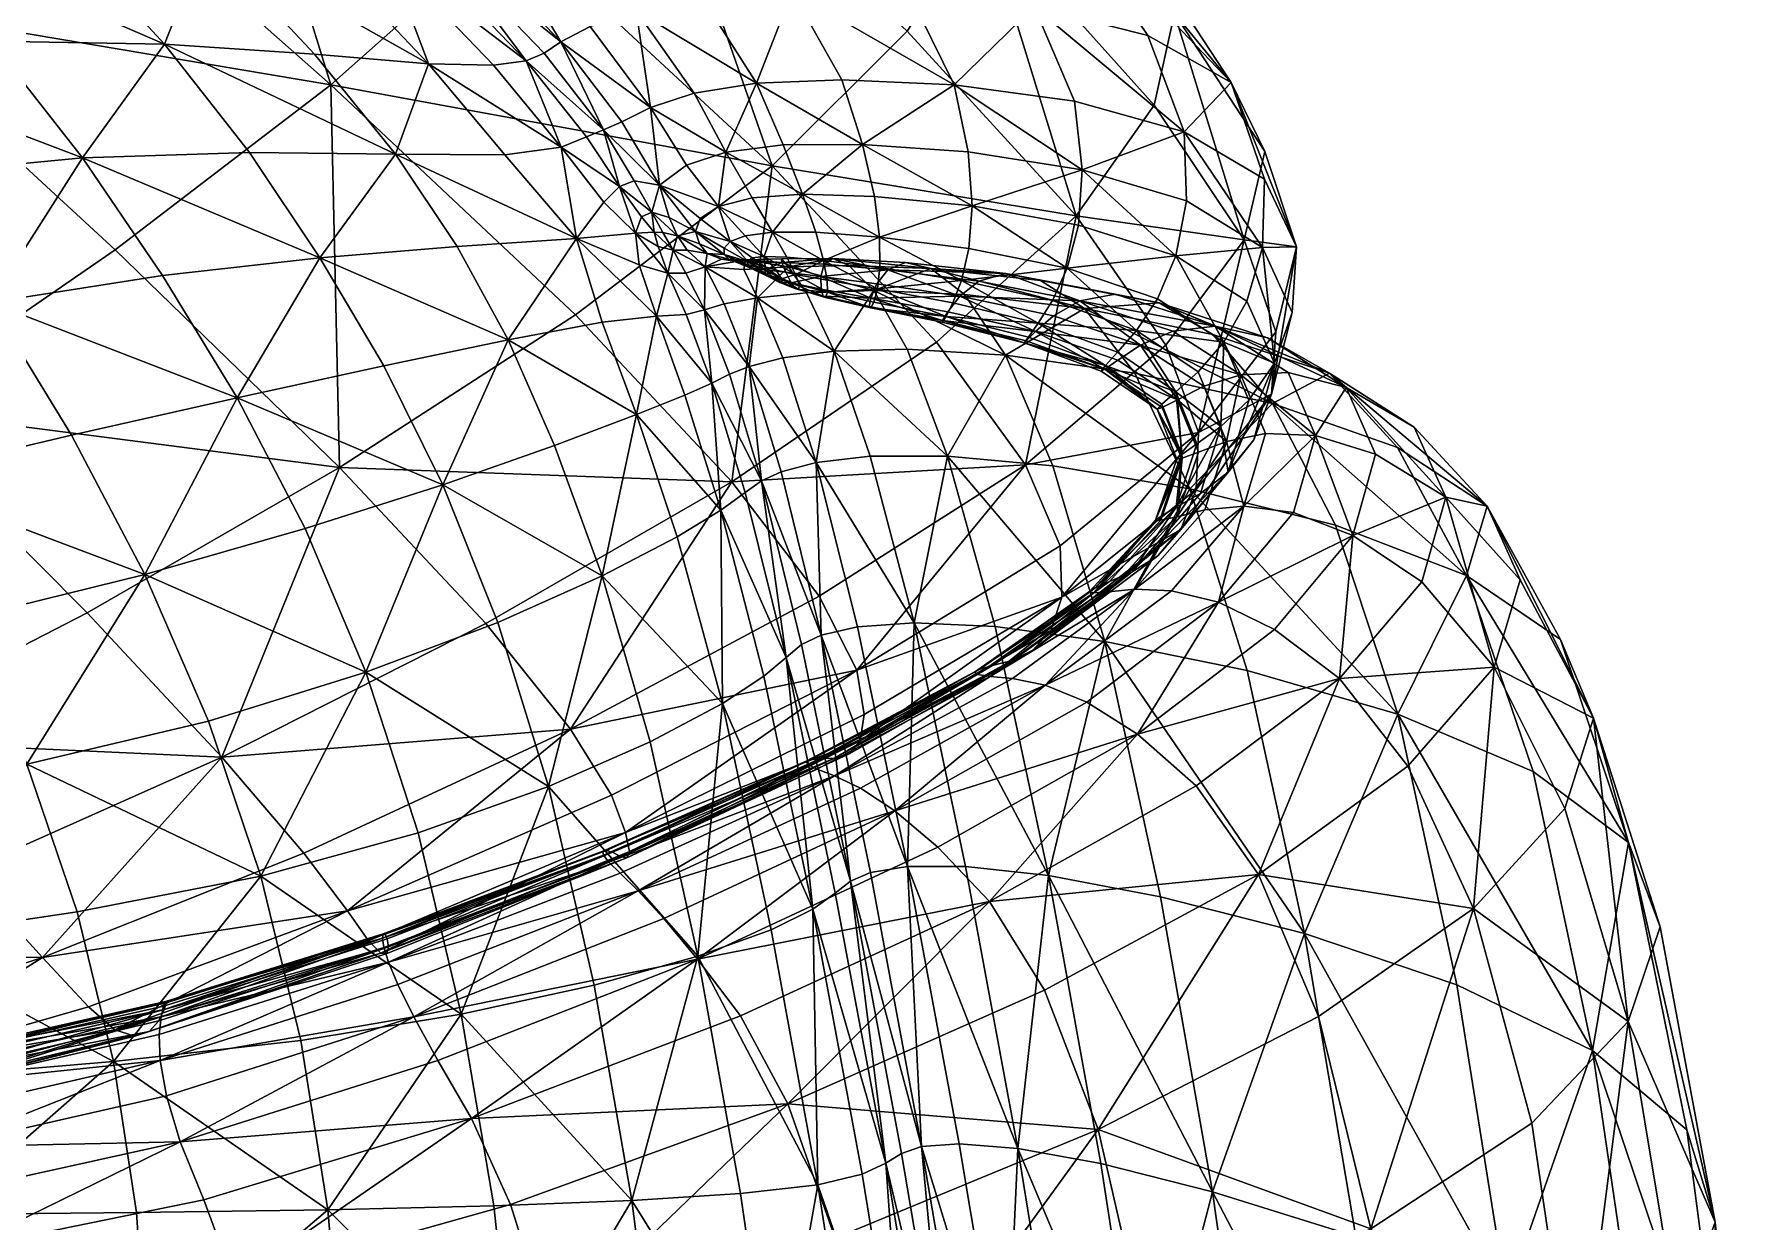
# Model space of a CAD drawing. Header units: millimetres. Extents: x -7995 to 5903, y -544 to 668.
# Drawn here: x 2005.5 to 2311.7, y 80.5 to 291.8 of the extents above; entities that cross this region are included whole.
import ezdxf

# ---------------------------------------------------------------- set-up
doc = ezdxf.new("R2010")
doc.units = ezdxf.units.MM
doc.layers.get('0').update_dxf_attribs({"true_color": 0x57e1c6})

msp = doc.modelspace()

# ---------------------------------------------------------------- meshes
at = {"color": 121, "true_color": 0xa6e5e5}
mesh = msp.add_polyface(dxfattribs=at)
corners = [(2172.06, 342.7, 661.96), (2123.5, 389.89, 682.78), (2129.14, 377.35, 729.41), (2178.05, 330.17, 708.91), (2174.52, 313.19, 755.39), (2125.68, 359.53, 774.91), (2136.94, 268.4, 832.43), (2160.98, 292.39, 797.77), (2112.89, 337.28, 815.88), (2157.06, 350.13, 618.18), (2109, 396.3, 638.36), (2136.51, 353.45, 579.36), (2092.61, 351.68, 523.93), (2113.87, 353.64, 547.34), (2144.07, 322.03, 534.35), (2122.78, 321.43, 512.29), (2166.76, 320.49, 564.85), (2183.58, 296.74, 554.43), (2161.31, 299.14, 525.49), (2140.47, 299.45, 504.77), (2202.47, 307.97, 645.08), (2187.39, 316.04, 602.27), (2218.67, 283.23, 631.85), (2203.84, 291.63, 590.3), (2210.31, 274.48, 581.95), (2190.77, 279.91, 547.72), (2169.33, 282.82, 520.37), (2149.33, 283.72, 500.96), (2208.54, 295.52, 691.77), (2204.95, 279.2, 738.54), (2224.62, 270.94, 677.8), (2191.05, 259.53, 781.6), (2124.49, 298.24, 493.54), (2106.38, 319.41, 500.19), (2134.12, 283.13, 490.56), (2153, 272.23, 500.45), (2112.72, 296.01, 489.35), (2123, 281.37, 486.71), (2115.24, 278.77, 486.94)]
mesh.append_faces([[corners[k] for k in face] for face in [(0, 1, 2), (2, 3, 0), (4, 3, 2), (2, 5, 4), (6, 7, 8), (4, 5, 8), (8, 7, 4), (0, 9, 10), (10, 1, 0), (10, 9, 11), (12, 13, 14), (14, 15, 12), (11, 16, 14), (14, 13, 11), (17, 18, 14), (14, 16, 17), (19, 15, 14), (14, 18, 19), (0, 20, 21), (21, 9, 0), (22, 23, 21), (21, 20, 22), (17, 16, 21), (21, 23, 17), (11, 9, 21), (21, 16, 11), (17, 23, 24), (24, 25, 17), (24, 23, 22), (19, 18, 26), (26, 27, 19), (17, 25, 26), (26, 18, 17), (0, 3, 28), (28, 20, 0), (4, 29, 28), (28, 3, 4), (22, 20, 28), (28, 30, 22), (4, 7, 31), (31, 29, 4), (19, 32, 33), (33, 15, 19), (34, 27, 35), (36, 32, 34), (34, 37, 36), (19, 27, 34), (34, 32, 19), (36, 37, 38)]], dxfattribs={"vtx2": -1, "color": 121})
mesh = msp.add_polyface(dxfattribs=at)
corners = [(1997.64, 244.09, 268.11), (1964.9, 237.16, 208.05), (1948.71, 260.53, 213.93), (1981.96, 266.73, 275.22), (1964.65, 288.63, 282.96), (2012.14, 220.46, 261.94), (1979.74, 212.83, 203.01), (1932.76, 229.17, 149.62), (2014.11, 269.83, 332.89), (2028.37, 248.89, 325.18), (1997.8, 290.6, 341.35), (2028.71, 290.07, 393.28), (2043.85, 270.77, 385.05), (2056.35, 252.05, 377.48), (1923.46, 331.2, 299.11), (1954.77, 334.3, 359.94), (1978.38, 311.87, 350.42), (1983.97, 334.85, 413.36), (2009.37, 311.05, 402.73), (1945.3, 310.04, 291.03), (2036.14, 308.91, 445.71), (2009.09, 333.98, 457.08), (2028.14, 332.86, 488.8), (2041.65, 227.13, 318.35), (1972.3, 297.28, 894.16), (2006.11, 329, 885.08), (1952.29, 374.18, 896.95), (2034.59, 359.69, 864.99), (2059.88, 214.71, 867.63), (2019.91, 253.44, 881.37), (1978.79, 225.12, 880.63), (1936.1, 266.42, 892.21), (2058.34, 282.85, 870.81), (2050.33, 337.4, 509.34), (2047.58, 334.88, 512.84), (2002.8, 371.3, 527.77), (2044.74, 333.29, 513.02), (1987.05, 366.68, 503.36), (1995.93, 368, 521.29), (2039.14, 332.63, 506.23), (2000.41, 369.42, 528.14), (2010.47, 377.98, 520.81), (2055.64, 340.87, 506.17), (1971.48, 365.08, 470.49), (1950.63, 362.58, 425.14), (1925.9, 358.55, 369.78)]
mesh.append_faces([[corners[k] for k in face] for face in [(0, 1, 2), (2, 3, 0), (4, 3, 2), (0, 5, 6), (6, 1, 0), (7, 1, 6), (0, 3, 8), (8, 9, 0), (4, 10, 8), (8, 3, 4), (11, 12, 8), (8, 10, 11), (13, 9, 8), (8, 12, 13), (14, 15, 16), (17, 18, 16), (16, 15, 17), (11, 10, 16), (16, 18, 11), (4, 19, 16), (16, 10, 4), (20, 21, 22), (11, 18, 20), (17, 21, 20), (20, 18, 17), (0, 9, 23), (23, 5, 0), (24, 25, 26), (26, 25, 27), (28, 29, 30), (24, 31, 30), (30, 29, 24), (27, 25, 32), (24, 29, 32), (32, 25, 24), (33, 34, 35), (35, 34, 36), (22, 37, 38), (38, 39, 22), (36, 39, 38), (38, 40, 36), (41, 42, 33), (22, 21, 43), (43, 37, 22), (17, 44, 43), (43, 21, 17), (17, 15, 45), (45, 44, 17)]], dxfattribs={"vtx2": -1, "color": 121})
mesh = msp.add_polyface(dxfattribs=at)
corners = [(2112.89, 337.28, 815.88), (2090.52, 311.44, 848.97), (2136.94, 268.4, 832.43), (2034.59, 359.69, 864.99), (2028.71, 290.07, 393.28), (2055.45, 288.27, 436.56), (2069.86, 270.49, 429.8), (2075.74, 286.57, 468.5), (2028.14, 332.86, 488.8), (2056.53, 306.78, 477.1), (2036.14, 308.91, 445.71), (2058.34, 282.85, 870.81), (2064.07, 344.76, 505.87), (2055.64, 340.87, 506.17), (2010.47, 377.98, 520.81), (2039.14, 332.63, 506.23), (2068.41, 306, 494.63), (2044.74, 333.29, 513.02), (2074.53, 306.42, 501.8), (2093.13, 287.09, 493.93), (2087.28, 286.32, 486.38), (2050.33, 337.4, 509.34), (2080.48, 310.21, 499), (2077.63, 307.88, 502.09), (2047.58, 334.88, 512.84), (2099.27, 290.49, 492.41), (2096.29, 288.46, 494.87), (2106.91, 274.81, 490.5), (2099.32, 271.75, 481.31), (2085.83, 313.26, 496.01), (2094.26, 316.51, 495.58), (2112.72, 296.01, 489.35), (2104.53, 293.21, 489.77), (2092.61, 351.68, 523.93), (2122.78, 321.43, 512.29), (2106.38, 319.41, 500.19), (2076.2, 348.54, 510.95), (2124.49, 298.24, 493.54), (2115.24, 278.77, 486.94), (2110.12, 276.26, 488.97)]
mesh.append_faces([[corners[k] for k in face] for face in [(0, 1, 2), (3, 1, 0), (4, 5, 6), (6, 5, 7), (8, 9, 10), (7, 5, 10), (10, 9, 7), (10, 5, 4), (2, 1, 11), (11, 1, 3), (12, 13, 14), (8, 15, 16), (16, 9, 8), (17, 18, 16), (16, 15, 17), (19, 20, 16), (16, 18, 19), (7, 9, 16), (16, 20, 7), (21, 22, 23), (23, 24, 21), (25, 26, 23), (23, 22, 25), (19, 18, 23), (23, 26, 19), (17, 24, 23), (23, 18, 17), (19, 26, 27), (27, 26, 25), (7, 20, 28), (28, 20, 19), (21, 13, 29), (29, 22, 21), (12, 30, 29), (29, 13, 12), (31, 32, 29), (29, 30, 31), (25, 22, 29), (29, 32, 25), (33, 34, 35), (35, 36, 33), (31, 30, 35), (35, 37, 31), (12, 36, 35), (35, 30, 12), (25, 32, 38), (38, 39, 25), (38, 32, 31)]], dxfattribs={"vtx2": -1, "color": 121})
mesh = msp.add_polyface(dxfattribs=at)
corners = [(2224.22, 253.87, 615.27), (2210.67, 262.2, 576.88), (2210.31, 274.48, 581.95), (2224.6, 266.02, 622.01), (2192.13, 267.72, 544.36), (2190.77, 279.91, 547.72), (2218.67, 283.23, 631.85), (2153, 272.23, 500.45), (2149.33, 283.72, 500.96), (2169.33, 282.82, 520.37), (2171.83, 270.91, 518.59), (2220.98, 255.21, 724.27), (2224.62, 270.94, 677.8), (2208.54, 295.52, 691.77), (2204.95, 279.2, 738.54), (2191.05, 259.53, 781.6), (2160.98, 292.39, 797.77), (2136.94, 268.4, 832.43), (2230.28, 254.01, 666.82), (2138.88, 272.15, 490.83), (2134.12, 283.13, 490.56), (2128.69, 270.85, 487.29), (2123, 281.37, 486.71), (2115.24, 278.77, 486.94), (2121.64, 268.54, 487.38), (2116.87, 264.94, 488.34), (2118.57, 259.21, 488.52), (2115.49, 260.16, 486.5), (2120.04, 255.96, 487.46), (2208.8, 252.36, 574.76), (2191.45, 257.87, 543.98), (2172.53, 261.26, 519.75), (2155.12, 262.95, 502.82), (2156.04, 255.7, 506.9), (2142.33, 263.37, 493.91), (2144.67, 256.58, 498.61), (2136.99, 256.58, 495.69), (2133.36, 262.7, 490.72), (2127.39, 261.16, 490.94), (2124.12, 259.06, 492.4), (2129.46, 254.95, 497.44), (2123.26, 256.72, 492.94)]
mesh.append_faces([[corners[k] for k in face] for face in [(0, 1, 2), (2, 3, 0), (4, 5, 2), (2, 1, 4), (6, 3, 2), (7, 8, 9), (9, 10, 7), (4, 10, 9), (9, 5, 4), (11, 12, 13), (13, 14, 11), (15, 16, 17), (11, 14, 15), (0, 3, 18), (6, 12, 18), (18, 3, 6), (18, 12, 11), (7, 19, 20), (21, 22, 20), (20, 19, 21), (23, 24, 25), (21, 24, 23), (23, 22, 21), (25, 26, 27), (27, 26, 28), (4, 1, 29), (29, 30, 4), (7, 10, 31), (31, 32, 7), (4, 30, 31), (31, 10, 4), (33, 32, 31), (7, 32, 34), (34, 19, 7), (33, 35, 34), (34, 32, 33), (36, 37, 34), (34, 35, 36), (21, 19, 34), (34, 37, 21), (25, 24, 38), (38, 39, 25), (21, 37, 38), (38, 24, 21), (38, 37, 36), (40, 39, 38), (25, 39, 41), (41, 26, 25)]], dxfattribs={"vtx2": -1, "color": 121})
mesh = msp.add_polyface(dxfattribs=at)
corners = [(2102.06, 255.48, 462.23), (2080.85, 254.06, 423.26), (2069.86, 270.49, 429.8), (2089.29, 270.37, 463.2), (2056.35, 252.05, 377.48), (2043.85, 270.77, 385.05), (2028.71, 290.07, 393.28), (2075.74, 286.57, 468.5), (2067.75, 232.8, 370.04), (2041.65, 227.13, 318.35), (2028.37, 248.89, 325.18), (2106.63, 240.57, 447.81), (2089.92, 237.45, 414.79), (2112.77, 224.13, 436.85), (2098.15, 218.6, 404.96), (2078.25, 211.62, 362), (2113.21, 250.79, 472.73), (2116.34, 241.66, 464.31), (2118.35, 249.3, 476.68), (2058.34, 282.85, 870.81), (2101.9, 241.86, 855.73), (2136.94, 268.4, 832.43), (2059.88, 214.71, 867.63), (2019.91, 253.44, 881.37), (2116.87, 264.94, 488.34), (2112.35, 265.76, 488.03), (2106.91, 274.81, 490.5), (2110.12, 276.26, 488.97), (2109.73, 264.72, 485.88), (2103.88, 273.59, 488.85), (2093.13, 287.09, 493.93), (2099.27, 290.49, 492.41), (2099.32, 271.75, 481.31), (2106.95, 261.92, 479.15), (2115.24, 278.77, 486.94), (2112.59, 256.43, 479.59), (2113.63, 259.31, 484.36), (2115.92, 256.6, 483.71), (2116.59, 254.02, 481.17), (2115.49, 260.16, 486.5), (2117.44, 256.52, 484.94)]
mesh.append_faces([[corners[k] for k in face] for face in [(0, 1, 2), (2, 3, 0), (4, 5, 2), (2, 1, 4), (2, 5, 6), (7, 3, 2), (4, 8, 9), (9, 10, 4), (0, 11, 12), (12, 1, 0), (13, 14, 12), (12, 11, 13), (15, 8, 12), (4, 1, 12), (12, 8, 4), (0, 16, 17), (17, 11, 0), (17, 16, 18), (13, 11, 17), (19, 20, 21), (22, 20, 19), (19, 23, 22), (24, 25, 26), (26, 27, 24), (28, 29, 26), (26, 25, 28), (26, 29, 30), (31, 27, 26), (0, 3, 32), (32, 33, 0), (32, 3, 7), (30, 29, 32), (28, 33, 32), (32, 29, 28), (24, 27, 34), (0, 33, 35), (35, 16, 0), (28, 36, 35), (35, 33, 28), (37, 38, 35), (35, 36, 37), (18, 16, 35), (35, 38, 18), (39, 25, 24), (37, 36, 39), (39, 40, 37), (28, 25, 39), (39, 36, 28)]], dxfattribs={"vtx2": -1, "color": 121})
mesh = msp.add_polyface(dxfattribs=at)
corners = [(2124.96, 250.41, 479.54), (2128.4, 243.82, 469.51), (2124.88, 242.77, 471.28), (2121.57, 249.28, 478.1), (2132.85, 232.67, 458.97), (2129.32, 231.3, 461.78), (2126.19, 229.73, 461.22), (2121.58, 241.97, 470.17), (2118.35, 249.3, 476.68), (2135.01, 212.36, 449.43), (2116.34, 241.66, 464.31), (2121.39, 227.59, 454.26), (2112.77, 224.13, 436.85), (2138.84, 234.21, 455.83), (2144.74, 215.61, 442.58), (2147.98, 235.42, 454.78), (2131.87, 249.97, 476.15), (2134.33, 244.91, 466.72), (2139.85, 250.42, 474.99), (2143.06, 245.79, 465.61), (2136.94, 268.4, 832.43), (2101.9, 241.86, 855.73), (2129.73, 212.18, 841.46), (2141.09, 249.09, 505.3), (2141.72, 247.21, 507.87), (2138.59, 248.32, 507.12), (2137.62, 249.85, 504.63), (2141.66, 246.39, 508.51), (2138.71, 247.61, 507.84), (2136.16, 248.95, 506.87), (2136, 249.6, 506.21), (2146.75, 245.91, 510.62), (2140.32, 247.59, 503.84), (2141.14, 246.54, 507.14), (2145.99, 245.2, 509.79), (2135.67, 249.05, 503.31), (2135.96, 248.81, 505.56), (2138.26, 247.65, 506.47), (2137.24, 248.4, 503.35), (2135.66, 249.87, 498.81), (2139.35, 249.46, 498.69), (2145.63, 246.48, 506.51), (2145.59, 248.73, 501.33)]
mesh.append_faces([[corners[k] for k in face] for face in [(0, 1, 2), (2, 3, 0), (4, 5, 2), (2, 1, 4), (6, 7, 2), (2, 5, 6), (8, 3, 2), (2, 7, 8), (6, 5, 9), (9, 5, 4), (8, 7, 10), (6, 11, 10), (10, 7, 6), (10, 11, 12), (4, 13, 14), (14, 13, 15), (0, 16, 17), (17, 1, 0), (18, 19, 17), (17, 16, 18), (15, 13, 17), (17, 19, 15), (4, 1, 17), (17, 13, 4), (20, 21, 22), (23, 24, 25), (25, 26, 23), (27, 28, 25), (25, 24, 27), (29, 30, 25), (25, 28, 29), (27, 24, 31), (31, 24, 23), (32, 33, 34), (34, 33, 27), (35, 36, 37), (37, 38, 35), (29, 28, 37), (37, 36, 29), (27, 33, 37), (37, 28, 27), (32, 38, 37), (37, 33, 32), (35, 38, 39), (32, 40, 39), (39, 38, 32), (32, 41, 42), (42, 40, 32)]], dxfattribs={"vtx2": -1, "color": 121})
mesh = msp.add_polyface(dxfattribs=at)
corners = [(2165.15, 250.12, 487.4), (2171.17, 245.5, 478.78), (2155.01, 246.21, 468.89), (2150.57, 250.69, 478.02), (2178.49, 234.68, 468.61), (2160.93, 235.78, 458.27), (2147.98, 235.42, 454.78), (2143.06, 245.79, 465.61), (2139.85, 250.42, 474.99), (2168.17, 216.74, 445.12), (2129.73, 212.18, 841.46), (2166.19, 237.02, 817.17), (2136.94, 268.4, 832.43), (2154.49, 244.84, 513.85), (2154.22, 243.39, 516.9), (2167.23, 240.87, 530.95), (2168.21, 242.44, 528.34), (2154.48, 243.12, 518.21), (2167.19, 240.55, 532.06), (2181.79, 236.92, 552.26), (2183.84, 238.9, 549.43), (2155.65, 246.49, 515.54), (2169.11, 244.04, 529.83), (2167.89, 241.58, 531.69), (2155.03, 244.13, 517.76), (2184.29, 240.39, 550.56), (2146.75, 245.91, 510.62), (2146.71, 248.07, 508.15), (2146.44, 244.98, 511.16), (2141.66, 246.39, 508.51), (2141.09, 249.09, 505.3), (2145.63, 246.48, 506.51), (2145.99, 245.2, 509.79), (2140.32, 247.59, 503.84), (2156.1, 250.28, 511.53), (2170.64, 248.02, 526.48), (2146.07, 251.55, 503.75), (2155.53, 247.4, 509.06), (2145.59, 248.73, 501.33), (2157.53, 249.91, 502.85), (2173.74, 247.87, 518.87), (2178.5, 249.23, 512.47), (2170.35, 245.19, 524.23)]
mesh.append_faces([[corners[k] for k in face] for face in [(0, 1, 2), (2, 3, 0), (4, 5, 2), (2, 1, 4), (6, 7, 2), (2, 5, 6), (8, 3, 2), (2, 7, 8), (6, 5, 9), (9, 5, 4), (10, 11, 12), (13, 14, 15), (15, 16, 13), (17, 18, 15), (15, 14, 17), (15, 18, 19), (20, 16, 15), (21, 22, 23), (23, 24, 21), (23, 22, 25), (19, 18, 23), (17, 24, 23), (23, 18, 17), (21, 24, 26), (26, 27, 21), (17, 28, 26), (26, 24, 17), (26, 28, 29), (30, 27, 26), (13, 31, 32), (32, 14, 13), (32, 31, 33), (29, 28, 32), (17, 14, 32), (32, 28, 17), (21, 34, 35), (35, 22, 21), (25, 22, 35), (21, 27, 36), (13, 37, 38), (38, 31, 13), (38, 37, 39), (39, 40, 41), (13, 16, 42), (42, 37, 13), (42, 16, 20), (39, 37, 42), (42, 40, 39)]], dxfattribs={"vtx2": -1, "color": 121})
mesh = msp.add_polyface(dxfattribs=at)
corners = [(2136.94, 268.4, 832.43), (2166.19, 237.02, 817.17), (2191.05, 259.53, 781.6), (2207.03, 236.47, 767.4), (2220.98, 255.21, 724.27), (2230.28, 254.01, 666.82), (2229.53, 242.27, 658.65), (2224.22, 253.87, 615.27), (2135.7, 250.44, 504.44), (2137.62, 249.85, 504.63), (2138.59, 248.32, 507.12), (2136, 249.6, 506.21), (2221.47, 244.31, 611.38), (2208.8, 252.36, 574.76), (2210.67, 262.2, 576.88), (2189.45, 250.17, 545.56), (2191.45, 257.87, 543.98), (2156.04, 255.7, 506.9), (2171.95, 253.69, 522.75), (2170.64, 248.02, 526.48), (2156.1, 250.28, 511.53), (2172.53, 261.26, 519.75), (2146.07, 251.55, 503.75), (2155.65, 246.49, 515.54), (2141.09, 249.09, 505.3), (2139.54, 252.12, 500.9), (2146.71, 248.07, 508.15), (2136.99, 256.58, 495.69), (2144.67, 256.58, 498.61), (2133.38, 252.05, 501.84), (2135.5, 252.29, 500.71), (2132.13, 255.96, 495.95), (2132.59, 251.4, 502.96), (2136.16, 248.95, 506.87), (2135.96, 248.81, 505.56), (2132.85, 250.33, 502.19), (2138.64, 251.2, 491.96), (2138.6, 251.87, 483.92), (2132.15, 251.67, 485.01), (2133.85, 251.23, 492.75), (2139.85, 250.42, 474.99), (2135.66, 249.87, 498.81), (2133.74, 250.11, 500.41), (2135.67, 249.05, 503.31), (2139.35, 249.46, 498.69), (2157.53, 249.91, 502.85), (2146.18, 250.89, 494.61), (2145.59, 248.73, 501.33), (2165.15, 250.12, 487.4), (2150.57, 250.69, 478.02), (2147.74, 251.9, 486.71), (2160.67, 251.2, 495.52), (2178.5, 249.23, 512.47)]
mesh.append_faces([[corners[k] for k in face] for face in [(0, 1, 2), (2, 3, 4), (5, 6, 7), (8, 9, 10), (10, 11, 8), (7, 12, 13), (13, 14, 7), (15, 16, 13), (17, 18, 19), (19, 20, 17), (19, 18, 15), (15, 18, 21), (21, 16, 15), (21, 18, 17), (22, 20, 23), (24, 25, 22), (22, 26, 24), (27, 28, 22), (22, 25, 27), (17, 20, 22), (22, 28, 17), (8, 29, 30), (30, 9, 8), (27, 25, 30), (30, 31, 27), (24, 9, 30), (30, 25, 24), (32, 11, 33), (33, 34, 35), (36, 37, 38), (38, 39, 36), (38, 37, 40), (41, 42, 43), (36, 39, 41), (41, 44, 36), (45, 46, 47), (36, 44, 47), (47, 46, 36), (48, 49, 50), (50, 51, 48), (40, 37, 50), (50, 49, 40), (36, 46, 50), (50, 37, 36), (45, 51, 50), (50, 46, 45), (48, 51, 52), (52, 51, 45)]], dxfattribs={"vtx2": -1, "color": 121})
mesh = msp.add_polyface(dxfattribs=at)
corners = [(2120.04, 255.96, 487.46), (2117.44, 256.52, 484.94), (2115.49, 260.16, 486.5), (2124.96, 250.41, 479.54), (2121.57, 249.28, 478.1), (2119.28, 253.38, 482.4), (2121.81, 253.37, 484.96), (2118.35, 249.3, 476.68), (2116.59, 254.02, 481.17), (2115.92, 256.6, 483.71), (2129.46, 254.95, 497.44), (2132.13, 255.96, 495.95), (2135.5, 252.29, 500.71), (2133.38, 252.05, 501.84), (2136.99, 256.58, 495.69), (2127.39, 261.16, 490.94), (2128.35, 253.77, 498.25), (2123.26, 256.72, 492.94), (2124.12, 259.06, 492.4), (2128.4, 252.64, 498.16), (2123.96, 254.53, 492.37), (2118.57, 259.21, 488.52), (2135.7, 250.44, 504.44), (2136, 249.6, 506.21), (2132.59, 251.4, 502.96), (2136.16, 248.95, 506.87), (2132.6, 250.71, 503.32), (2135.67, 249.05, 503.31), (2133.74, 250.11, 500.41), (2132.85, 250.33, 502.19), (2135.96, 248.81, 505.56), (2130.98, 251.32, 495.05), (2129.22, 251.8, 496.97), (2125.33, 252.83, 490.52), (2127.89, 251.82, 487.9), (2132.15, 251.67, 485.01), (2131.87, 249.97, 476.15), (2133.85, 251.23, 492.75), (2139.85, 250.42, 474.99), (2135.66, 249.87, 498.81)]
mesh.append_faces([[corners[k] for k in face] for face in [(0, 1, 2), (3, 4, 5), (5, 6, 3), (7, 8, 5), (5, 4, 7), (9, 1, 5), (5, 8, 9), (0, 6, 5), (5, 1, 0), (10, 11, 12), (12, 13, 10), (14, 11, 15), (15, 11, 10), (10, 16, 17), (17, 18, 10), (19, 20, 17), (17, 16, 19), (0, 21, 17), (17, 20, 0), (22, 23, 24), (24, 13, 22), (25, 26, 24), (19, 16, 24), (24, 26, 19), (10, 13, 24), (24, 16, 10), (27, 28, 29), (29, 30, 27), (31, 32, 29), (29, 28, 31), (19, 26, 29), (29, 32, 19), (29, 26, 25), (3, 6, 33), (33, 34, 3), (0, 20, 33), (33, 6, 0), (19, 32, 33), (33, 20, 19), (31, 34, 33), (33, 32, 31), (3, 34, 35), (35, 36, 3), (31, 37, 35), (35, 34, 31), (38, 36, 35), (31, 28, 39), (39, 37, 31)]], dxfattribs={"vtx2": -1, "color": 121})
mesh = msp.add_polyface(dxfattribs=at)
corners = [(2182.04, 215.18, 803.31), (2207.03, 236.47, 767.4), (2191.05, 259.53, 781.6), (2166.19, 237.02, 817.17), (2212.84, 220.96, 755.16), (2178.49, 234.68, 468.61), (2201.49, 231.5, 488.12), (2211.28, 210.9, 475.98), (2165.15, 250.12, 487.4), (2184.73, 248.02, 505.28), (2192.52, 242.99, 497.52), (2171.17, 245.5, 478.78), (2205.86, 244.03, 530.84), (2209.1, 226.77, 609.27), (2198.45, 233.8, 576.59), (2196.16, 232.23, 577.86), (2183.84, 238.9, 549.43), (2182.16, 237.27, 551.43), (2181.79, 236.92, 552.26), (2195.48, 231.88, 578.36), (2205.46, 225.08, 609.89), (2206.36, 225.38, 609.75), (2167.23, 240.87, 530.95), (2184.29, 240.39, 550.56), (2182.56, 237.93, 551.96), (2167.89, 241.58, 531.69), (2196.28, 232.84, 578.14), (2198.44, 235.21, 577.28), (2208.77, 228.17, 609.53), (2206.3, 225.98, 609.78), (2208.8, 252.36, 574.76), (2205.56, 244.74, 574.71), (2189.45, 250.17, 545.56), (2201.82, 239.1, 575.84), (2186.83, 244.41, 548.09), (2170.64, 248.02, 526.48), (2178.5, 249.23, 512.47), (2191.71, 244.36, 541.99), (2197.97, 245.58, 536.81), (2173.74, 247.87, 518.87), (2187.01, 241.7, 546.24), (2170.35, 245.19, 524.23), (2202.5, 236.49, 574.47), (2208.29, 238.95, 571.53), (2215.83, 239.84, 567.78)]
mesh.append_faces([[corners[k] for k in face] for face in [(0, 1, 2), (2, 3, 0), (4, 1, 0), (5, 6, 7), (8, 9, 10), (10, 11, 8), (10, 9, 12), (5, 11, 10), (10, 6, 5), (13, 14, 15), (16, 17, 15), (15, 14, 16), (18, 19, 15), (15, 17, 18), (20, 21, 15), (15, 19, 20), (18, 17, 22), (22, 17, 16), (23, 24, 25), (25, 24, 18), (26, 27, 28), (20, 19, 26), (26, 29, 20), (18, 24, 26), (26, 19, 18), (23, 27, 26), (26, 24, 23), (30, 31, 32), (28, 27, 33), (23, 34, 33), (33, 27, 23), (32, 31, 33), (33, 34, 32), (32, 34, 35), (35, 34, 23), (36, 9, 8), (37, 38, 36), (36, 39, 37), (12, 9, 36), (36, 38, 12), (16, 40, 41), (37, 39, 41), (41, 40, 37), (37, 40, 42), (42, 43, 37), (16, 14, 42), (42, 40, 16), (44, 38, 37)]], dxfattribs={"vtx2": -1, "color": 121})
mesh = msp.add_polyface(dxfattribs=at)
corners = [(2225.85, 227.78, 703.15), (2226.61, 238.85, 712.5), (2212.84, 220.96, 755.16), (2220.98, 255.21, 724.27), (2207.03, 236.47, 767.4), (2230.28, 254.01, 666.82), (2229.53, 242.27, 658.65), (2205.86, 244.03, 530.84), (2215.4, 238.41, 524.21), (2192.52, 242.99, 497.52), (2226.04, 226.08, 515.79), (2201.49, 231.5, 488.12), (2239.11, 228.93, 601.66), (2251.22, 221.9, 597.76), (2236.19, 231.47, 557.93), (2225.13, 237.79, 563.24), (2248.25, 218.24, 550.63), (2196.16, 232.23, 577.86), (2206.36, 225.38, 609.75), (2209.1, 226.77, 609.27), (2208.77, 228.17, 609.53), (2206.3, 225.98, 609.78), (2196.28, 232.84, 578.14), (2212.77, 231.76, 609.23), (2216.82, 222.01, 647.73), (2217.33, 237.04, 609.61), (2221.78, 226.67, 649.64), (2224.22, 253.87, 615.27), (2226.35, 233.29, 653.1), (2221.47, 244.31, 611.38), (2222.68, 219.63, 696.13), (2218.12, 213.9, 691.11), (2205.56, 244.74, 574.71), (2208.8, 252.36, 574.76), (2201.82, 239.1, 575.84), (2213.77, 229.17, 608.33), (2202.5, 236.49, 574.47), (2198.45, 233.8, 576.59), (2220.36, 231.22, 606.83), (2208.29, 238.95, 571.53), (2215.83, 239.84, 567.78), (2228.81, 231.59, 604.64), (2197.97, 245.58, 536.81), (2191.71, 244.36, 541.99), (2233.66, 220.42, 646.64), (2224.78, 220.73, 647.2), (2217.82, 219.31, 647.2)]
mesh.append_faces([[corners[k] for k in face] for face in [(0, 1, 2), (3, 4, 2), (2, 1, 3), (3, 1, 5), (0, 6, 5), (5, 1, 0), (7, 8, 9), (10, 11, 9), (9, 8, 10), (12, 13, 14), (14, 15, 12), (10, 8, 14), (14, 16, 10), (7, 15, 14), (14, 8, 7), (17, 18, 19), (20, 21, 22), (20, 23, 24), (25, 26, 24), (24, 23, 25), (27, 6, 28), (28, 29, 27), (0, 30, 28), (28, 6, 0), (31, 26, 28), (25, 29, 28), (28, 26, 25), (25, 32, 33), (33, 29, 25), (34, 23, 20), (25, 23, 34), (34, 32, 25), (19, 35, 36), (36, 37, 19), (38, 39, 36), (36, 35, 38), (12, 15, 40), (40, 41, 12), (7, 42, 40), (40, 15, 7), (43, 39, 40), (38, 41, 40), (40, 39, 38), (12, 41, 44), (38, 45, 44), (44, 41, 38), (46, 35, 19), (38, 35, 46)]], dxfattribs={"vtx2": -1, "color": 121})
mesh = msp.add_polyface(dxfattribs=at)
corners = [(2089.92, 237.45, 414.79), (2098.15, 218.6, 404.96), (2078.25, 211.62, 362), (2128.06, 172.68, 411.02), (2115.21, 165.85, 381.11), (2106.64, 195.44, 394.35), (2119.99, 202.38, 425.29), (2097.09, 157.91, 340.64), (2088.07, 187.13, 352.64), (2112.77, 224.13, 436.85), (2073.9, 149.66, 292.61), (2064.59, 178.24, 303.13), (2139.42, 180.9, 433.7), (2132.12, 210.27, 449.4), (2135.01, 212.36, 449.43), (2142.13, 183.19, 433.26), (2126.19, 229.73, 461.22), (2132.85, 232.67, 458.97), (2138.53, 213.95, 446.01), (2127.8, 207.13, 442.49), (2135.43, 177.55, 427.42), (2121.39, 227.59, 454.26), (2144.74, 215.61, 442.58), (2059.88, 214.71, 867.63), (2085.91, 186.91, 854.36), (2129.73, 212.18, 841.46), (2101.9, 241.86, 855.73), (2101.03, 168.11, 841.72), (2145.29, 191.77, 828.13), (2061.32, 135.78, 832.67), (2108.31, 156.36, 829.87), (2151.99, 178.62, 815.89), (2110.8, 149.75, 818.97), (2153.28, 170.71, 804.88), (2123.67, 127.71, 363.41), (2144.18, 136.09, 407.43), (2143.3, 161.83, 773.67), (2142.98, 162.4, 772.72), (2106.78, 146.39, 785.09), (2107.83, 144.42, 788.78), (2144.93, 160.98, 776.24), (2143.78, 162.74, 773.5), (2145.52, 162.91, 776.13), (2108.47, 146.2, 788.96), (2148.03, 162.95, 780.73), (2150.62, 163.71, 787.16), (2111.06, 145.2, 800.78), (2111.54, 146.33, 809.2), (2152.6, 166.02, 795.26), (2148.04, 159.81, 780.31), (2113.05, 139.32, 798.55), (2152.66, 157.59, 785.09)]
mesh.append_faces([[corners[k] for k in face] for face in [(0, 1, 2), (3, 4, 5), (5, 6, 3), (7, 8, 5), (5, 4, 7), (2, 1, 5), (5, 8, 2), (9, 6, 5), (5, 1, 9), (7, 10, 11), (11, 8, 7), (12, 13, 14), (14, 15, 12), (14, 13, 16), (17, 18, 14), (3, 6, 19), (19, 20, 3), (9, 21, 19), (19, 6, 9), (16, 13, 19), (19, 21, 16), (12, 20, 19), (19, 13, 12), (22, 18, 17), (23, 24, 25), (25, 26, 23), (27, 28, 25), (25, 24, 27), (29, 30, 27), (27, 30, 31), (31, 28, 27), (32, 33, 31), (31, 30, 32), (34, 4, 3), (3, 20, 35), (35, 20, 12), (36, 37, 38), (39, 40, 36), (41, 42, 43), (38, 37, 41), (44, 45, 46), (43, 42, 44), (32, 47, 48), (48, 33, 32), (46, 45, 48), (48, 47, 46), (49, 40, 39), (50, 51, 49)]], dxfattribs={"vtx2": -1, "color": 121})
mesh = msp.add_polyface(dxfattribs=at)
corners = [(2145.66, 184.86, 429.51), (2142.13, 183.19, 433.26), (2135.01, 212.36, 449.43), (2138.53, 213.95, 446.01), (2162.18, 187.06, 424.69), (2154.37, 216.74, 441.5), (2168.17, 216.74, 445.12), (2176.63, 186.39, 428.4), (2147.98, 235.42, 454.78), (2144.74, 215.61, 442.58), (2152.1, 186.35, 425.86), (2182.04, 215.18, 803.31), (2166.19, 237.02, 817.17), (2129.73, 212.18, 841.46), (2145.29, 191.77, 828.13), (2188.48, 191.62, 780.12), (2188.22, 200.75, 790.92), (2151.99, 178.62, 815.89), (2153.28, 170.71, 804.88), (2154.41, 142.61, 408.36), (2150.84, 141.08, 412.31), (2139.42, 180.9, 433.7), (2148.16, 138.95, 413.11), (2161.02, 143.67, 404.55), (2171.37, 143.68, 403.3), (2186.15, 142.08, 407.04), (2175.71, 177.51, 754.21), (2173.51, 177.87, 751.98), (2143.3, 161.83, 773.67), (2144.93, 160.98, 776.24), (2172.96, 178.28, 751.08), (2142.98, 162.4, 772.72), (2176.17, 179.47, 753.88), (2145.52, 162.91, 776.13), (2143.78, 162.74, 773.5), (2173.9, 178.8, 751.67), (2179.59, 180.35, 757.85), (2148.03, 162.95, 780.73), (2183.33, 182.17, 763.56), (2150.62, 163.71, 787.16), (2152.6, 166.02, 795.26), (2186.57, 185.68, 770.99), (2158.78, 153.6, 789.78), (2166.42, 147.12, 793.6), (2201.95, 167.26, 768.22), (2185.51, 175.93, 761.58), (2152.66, 157.59, 785.09), (2148.04, 159.81, 780.31), (2179.74, 177.16, 757.64)]
mesh.append_faces([[corners[k] for k in face] for face in [(0, 1, 2), (2, 3, 0), (4, 5, 6), (6, 7, 4), (6, 5, 8), (0, 3, 9), (9, 10, 0), (8, 5, 9), (4, 10, 9), (9, 5, 4), (11, 12, 13), (13, 14, 11), (15, 16, 17), (17, 18, 15), (11, 14, 17), (17, 16, 11), (0, 19, 20), (20, 1, 0), (21, 1, 20), (20, 22, 21), (0, 10, 23), (23, 19, 0), (4, 24, 23), (23, 10, 4), (4, 7, 25), (25, 24, 4), (26, 27, 28), (28, 29, 26), (30, 31, 28), (28, 27, 30), (32, 33, 34), (34, 35, 32), (30, 35, 34), (34, 31, 30), (32, 36, 37), (37, 33, 32), (38, 39, 37), (37, 36, 38), (15, 18, 40), (40, 41, 15), (38, 41, 40), (40, 39, 38), (42, 43, 44), (45, 46, 42), (26, 29, 47), (47, 48, 26), (45, 48, 47), (47, 46, 45)]], dxfattribs={"vtx2": -1, "color": 121})
mesh = msp.add_polyface(dxfattribs=at)
corners = [(2045.86, 141.96, 239.99), (2013.18, 135.61, 185.75), (2004.17, 161.91, 192.57), (2036.52, 169.56, 248.79), (2025.19, 195.68, 255.8), (2078.25, 211.62, 362), (2053.78, 203.82, 311.36), (2041.65, 227.13, 318.35), (2067.75, 232.8, 370.04), (2012.14, 220.46, 261.94), (2064.59, 178.24, 303.13), (2073.9, 149.66, 292.61), (2088.07, 187.13, 352.64), (1978.79, 225.12, 880.63), (2014.92, 188.86, 868.06), (2059.88, 214.71, 867.63), (2007.01, 127.46, 834.61), (2053.52, 146.05, 843.93), (2038.94, 163.12, 855.77), (2101.03, 168.11, 841.72), (2085.91, 186.91, 854.36), (2019.88, 114.59, 814.18), (2065.01, 130.47, 822.15), (2061.32, 135.78, 832.67), (2015.17, 118.67, 824.1), (2052.96, 112.68, 228.51), (2019.65, 108.95, 176.91), (2081.55, 117.38, 278.75), (2028.11, 116.89, 784.28), (2067.78, 129.25, 791.54), (2067.52, 130.9, 788.76), (2028.55, 118.82, 781.56), (2028.9, 119.62, 780.73), (2067.66, 131.66, 787.86), (2028.65, 118.22, 784.91), (2028.99, 119.39, 781.83), (2068.01, 131.6, 788.92), (2068.38, 130.81, 792), (2023.45, 113.45, 804.97), (2067.23, 128.25, 812.53), (2026.01, 114.3, 796.81), (2068.31, 128.2, 804.1), (2068.59, 129.37, 797.16), (2027.7, 116.21, 790.01), (2027.77, 113.74, 788.84), (2068.6, 126.62, 796.16), (2027.94, 109.13, 794.38), (2070.29, 122.65, 801.73), (2073.12, 116.94, 807.36)]
mesh.append_faces([[corners[k] for k in face] for face in [(0, 1, 2), (2, 3, 0), (4, 3, 2), (5, 6, 7), (7, 8, 5), (4, 9, 7), (7, 6, 4), (0, 3, 10), (10, 11, 0), (4, 6, 10), (10, 3, 4), (5, 12, 10), (10, 6, 5), (13, 14, 15), (16, 17, 18), (19, 20, 18), (18, 17, 19), (15, 14, 18), (18, 20, 15), (21, 22, 23), (23, 24, 21), (19, 17, 23), (16, 24, 23), (23, 17, 16), (0, 25, 26), (26, 1, 0), (0, 11, 27), (27, 25, 0), (28, 29, 30), (30, 31, 28), (32, 31, 30), (30, 33, 32), (34, 35, 36), (36, 37, 34), (32, 33, 36), (36, 35, 32), (21, 38, 39), (39, 22, 21), (40, 41, 39), (39, 38, 40), (34, 37, 42), (42, 43, 34), (40, 43, 42), (42, 41, 40), (28, 44, 45), (45, 29, 28), (46, 47, 45), (45, 44, 46), (48, 47, 46)]], dxfattribs={"vtx2": -1, "color": 121})
mesh = msp.add_polyface(dxfattribs=at)
corners = [(2196.15, 183.75, 439.37), (2176.63, 186.39, 428.4), (2168.17, 216.74, 445.12), (2186.9, 214.99, 455.83), (2178.49, 234.68, 468.61), (2188.48, 191.62, 780.12), (2212.41, 210.77, 744.92), (2212.84, 220.96, 755.16), (2188.22, 200.75, 790.92), (2182.04, 215.18, 803.31), (2211.28, 210.9, 475.98), (2221.49, 178.54, 460.01), (2208.98, 205.94, 685.99), (2206.1, 205.3, 684.94), (2194.2, 192.41, 721.23), (2196.83, 192.57, 722.94), (2205.2, 205.32, 684.45), (2193.45, 192.64, 720.5), (2172.96, 178.28, 751.08), (2209.1, 226.77, 609.27), (2206.36, 225.38, 609.75), (2209.91, 216.34, 646.62), (2212.84, 217.42, 646.92), (2205.46, 225.08, 609.89), (2208.95, 216.18, 646.42), (2208.77, 228.17, 609.53), (2212.51, 218.92, 646.85), (2209.85, 217.01, 646.45), (2206.3, 225.98, 609.78), (2208.86, 207.63, 685.7), (2206.16, 206.07, 684.65), (2194.43, 193.29, 720.89), (2197.01, 194.43, 722.56), (2176.17, 179.47, 753.88), (2186.57, 185.68, 770.99), (2209.68, 203.66, 736.69), (2183.33, 182.17, 763.56), (2205.57, 198.98, 730.31), (2201.04, 196.12, 725.65), (2213.18, 210.07, 687.74), (2218.12, 213.9, 691.11), (2201.48, 193.03, 725.48), (2208.03, 192.77, 728.29), (2220.9, 207.81, 688.92), (2213.95, 207.17, 687.46)]
mesh.append_faces([[corners[k] for k in face] for face in [(0, 1, 2), (2, 3, 0), (4, 3, 2), (5, 6, 7), (7, 8, 5), (9, 8, 7), (0, 3, 10), (10, 11, 0), (10, 3, 4), (12, 13, 14), (14, 15, 12), (16, 17, 14), (14, 13, 16), (14, 17, 18), (19, 20, 21), (21, 22, 19), (23, 24, 21), (21, 20, 23), (16, 13, 21), (21, 24, 16), (12, 22, 21), (21, 13, 12), (25, 26, 27), (27, 28, 25), (29, 30, 27), (27, 26, 29), (16, 24, 27), (27, 30, 16), (23, 28, 27), (27, 24, 23), (31, 32, 33), (18, 17, 31), (16, 30, 31), (31, 17, 16), (29, 32, 31), (31, 30, 29), (5, 34, 35), (35, 6, 5), (36, 37, 35), (35, 34, 36), (33, 32, 38), (29, 39, 38), (38, 32, 29), (40, 37, 38), (38, 37, 36), (41, 42, 43), (12, 15, 41), (41, 44, 12)]], dxfattribs={"vtx2": -1, "color": 121})
mesh = msp.add_polyface(dxfattribs=at)
corners = [(2212.84, 220.96, 755.16), (2212.41, 210.77, 744.92), (2225.85, 227.78, 703.15), (2264.24, 207.84, 591.63), (2270.11, 194.69, 637.78), (2283.17, 170.11, 628.71), (2239.11, 228.93, 601.66), (2244.38, 217.07, 645.27), (2256.85, 209.42, 642.81), (2251.22, 221.9, 597.76), (2240.33, 202.6, 690.16), (2252.59, 194.38, 689.1), (2265.51, 179.15, 685.12), (2226.39, 185.87, 732.44), (2237.96, 177.14, 732.66), (2248.33, 170.8, 489.06), (2237.21, 204.42, 504.45), (2260.58, 195.49, 540.14), (2226.04, 226.08, 515.79), (2248.25, 218.24, 550.63), (2277.27, 184.07, 581.93), (2211.28, 210.9, 475.98), (2201.49, 231.5, 488.12), (2236.19, 231.47, 557.93), (2218.12, 213.9, 691.11), (2222.68, 219.63, 696.13), (2209.68, 203.66, 736.69), (2205.57, 198.98, 730.31), (2201.04, 196.12, 725.65), (2213.18, 210.07, 687.74), (2216.82, 222.01, 647.73), (2212.51, 218.92, 646.85), (2208.77, 228.17, 609.53), (2221.78, 226.67, 649.64), (2208.86, 207.63, 685.7), (2226.35, 233.29, 653.1), (2233.66, 220.42, 646.64), (2220.9, 207.81, 688.92), (2229.73, 206.68, 689.96), (2224.78, 220.73, 647.2), (2209.1, 226.77, 609.27), (2212.84, 217.42, 646.92), (2217.82, 219.31, 647.2), (2208.98, 205.94, 685.99), (2213.95, 207.17, 687.46), (2220.36, 231.22, 606.83), (2201.48, 193.03, 725.48), (2216.37, 190.73, 730.8), (2208.03, 192.77, 728.29)]
mesh.append_faces([[corners[k] for k in face] for face in [(0, 1, 2), (3, 4, 5), (6, 7, 8), (8, 9, 6), (10, 11, 8), (8, 7, 10), (12, 4, 8), (8, 11, 12), (3, 9, 8), (8, 4, 3), (10, 13, 14), (14, 11, 10), (15, 16, 17), (18, 19, 17), (17, 16, 18), (3, 20, 17), (17, 19, 3), (18, 16, 21), (21, 22, 18), (21, 16, 15), (3, 19, 23), (23, 9, 3), (24, 25, 26), (26, 27, 24), (2, 1, 26), (26, 25, 2), (28, 29, 24), (30, 31, 32), (24, 29, 30), (30, 33, 24), (34, 31, 30), (30, 29, 34), (35, 25, 24), (36, 7, 6), (37, 38, 36), (36, 39, 37), (10, 7, 36), (36, 38, 10), (40, 41, 42), (43, 44, 42), (42, 41, 43), (37, 39, 42), (42, 44, 37), (42, 39, 45), (37, 44, 46), (10, 38, 47), (47, 13, 10), (37, 48, 47), (47, 38, 37)]], dxfattribs={"vtx2": -1, "color": 121})
mesh = msp.add_polyface(dxfattribs=at)
corners = [(1917.79, 197.63, 95.15), (1947.33, 204.97, 145.95), (1960.14, 180.27, 142.4), (2025.19, 195.68, 255.8), (1992.93, 187.7, 198.09), (1979.74, 212.83, 203.01), (2012.14, 220.46, 261.94), (1932.76, 229.17, 149.62), (1979.33, 130.53, 133.69), (1970.9, 155.36, 138.49), (2004.17, 161.91, 192.57), (2013.18, 135.61, 185.75), (1940.03, 150, 90.53), (1929.95, 173.78, 92.95), (1947.82, 126.59, 87.58), (2019.88, 114.59, 814.18), (2015.17, 118.67, 824.1), (1974, 106.81, 803.96), (2007.01, 127.46, 834.61), (1965.75, 114.19, 813.62), (1971.02, 166.25, 856.96), (1932.22, 148.8, 834.27), (1952.52, 127.63, 823.74), (1993.07, 142.73, 845.6), (1929.02, 105.69, 783.77), (2014.92, 188.86, 868.06), (1978.79, 225.12, 880.63), (1938.56, 199.79, 868.56), (2038.94, 163.12, 855.77), (1985.16, 106.05, 127.5), (1953.06, 103.88, 83.79), (2019.65, 108.95, 176.91), (2028.11, 116.89, 784.28), (2028.55, 118.82, 781.56), (1993.24, 110.88, 764.14), (1992.19, 108.79, 766.71), (2028.9, 119.62, 780.73), (1993.77, 111.68, 763.36), (2028.65, 118.22, 784.91), (1992.66, 109.87, 767.33), (1993.63, 111.3, 764.4), (2028.99, 119.39, 781.83), (1961.77, 107.51, 738.22), (2027.7, 116.21, 790.01), (1990.69, 107.49, 772.16), (2026.01, 114.3, 796.81), (1984, 103.55, 786.25), (2023.45, 113.45, 804.97), (1990.8, 105.3, 771.01), (2027.77, 113.74, 788.84)]
mesh.append_faces([[corners[k] for k in face] for face in [(0, 1, 2), (3, 4, 5), (5, 6, 3), (2, 1, 5), (5, 4, 2), (5, 1, 7), (8, 9, 10), (10, 11, 8), (2, 4, 10), (10, 9, 2), (10, 4, 3), (2, 9, 12), (12, 13, 2), (8, 14, 12), (12, 9, 8), (15, 16, 17), (18, 19, 17), (17, 16, 18), (20, 21, 22), (22, 23, 20), (24, 19, 22), (18, 23, 22), (22, 19, 18), (20, 25, 26), (26, 27, 20), (20, 23, 28), (28, 25, 20), (28, 23, 18), (8, 29, 30), (30, 14, 8), (8, 11, 31), (31, 29, 8), (32, 33, 34), (34, 35, 32), (36, 37, 34), (34, 33, 36), (38, 39, 40), (40, 41, 38), (42, 37, 40), (36, 41, 40), (40, 37, 36), (38, 43, 44), (44, 39, 38), (44, 43, 45), (46, 47, 15), (45, 47, 46), (32, 35, 48), (48, 49, 32)]], dxfattribs={"vtx2": -1, "color": 121})
mesh = msp.add_polyface(dxfattribs=at)
corners = [(2283, 110.89, 504.77), (2272.41, 160.58, 525.26), (2289.42, 147.94, 567.36), (2248.33, 170.8, 489.06), (2196.15, 183.75, 439.37), (2221.49, 178.54, 460.01), (2231.74, 131.76, 439.14), (2206.04, 138.3, 418.18), (2258.85, 122.59, 468.47), (2201.95, 167.26, 768.22), (2166.42, 147.12, 793.6), (2175.59, 137.43, 795.75), (2212.45, 158.04, 769.53), (2223.52, 142.27, 767.39), (2186.15, 142.08, 407.04), (2176.63, 186.39, 428.4), (2265.51, 179.15, 685.12), (2250.1, 161.56, 729.64), (2261.83, 136.17, 721.59), (2278.09, 154.01, 676.57), (2277.27, 184.07, 581.93), (2283.17, 170.11, 628.71), (2295.07, 132.93, 614.1), (2264.24, 207.84, 591.63), (2270.11, 194.69, 637.78), (2289.34, 116.09, 661.79), (2237.96, 177.14, 732.66), (2226.39, 185.87, 732.44), (2252.59, 194.38, 689.1), (2260.58, 195.49, 540.14), (2211.28, 210.9, 475.98), (2175.71, 177.51, 754.21), (2196.83, 192.57, 722.94), (2194.2, 192.41, 721.23), (2173.51, 177.87, 751.98), (2172.96, 178.28, 751.08), (2176.17, 179.47, 753.88), (2173.9, 178.8, 751.67), (2194.43, 193.29, 720.89), (2201.04, 196.12, 725.65), (2179.59, 180.35, 757.85), (2183.33, 182.17, 763.56), (2179.74, 177.16, 757.64), (2201.48, 193.03, 725.48), (2185.51, 175.93, 761.58), (2208.03, 192.77, 728.29), (2216.37, 190.73, 730.8), (2192.94, 172.92, 765.34), (2158.78, 153.6, 789.78)]
mesh.append_faces([[corners[k] for k in face] for face in [(0, 1, 2), (3, 1, 0), (4, 5, 6), (6, 7, 4), (3, 8, 6), (6, 5, 3), (9, 10, 11), (11, 12, 9), (13, 12, 11), (4, 7, 14), (14, 15, 4), (16, 17, 18), (18, 19, 16), (18, 17, 13), (2, 20, 21), (21, 22, 2), (21, 20, 23), (16, 19, 21), (21, 24, 16), (25, 22, 21), (21, 19, 25), (9, 12, 26), (26, 27, 9), (13, 17, 26), (26, 12, 13), (16, 28, 26), (26, 17, 16), (2, 1, 29), (29, 20, 2), (29, 1, 3), (3, 5, 30), (31, 32, 33), (33, 34, 31), (35, 34, 33), (36, 37, 38), (38, 37, 35), (39, 40, 36), (41, 40, 39), (31, 42, 43), (43, 32, 31), (44, 45, 43), (43, 42, 44), (9, 27, 46), (46, 47, 9), (44, 47, 46), (46, 45, 44), (9, 47, 48), (48, 47, 44)]], dxfattribs={"vtx2": -1, "color": 121})
mesh = msp.add_polyface(dxfattribs=at)
corners = [(2123.62, 127.18, 808.33), (2131.26, 117.1, 811.08), (2175.59, 137.43, 795.75), (2166.42, 147.12, 793.6), (2110.8, 149.75, 818.97), (2108.31, 156.36, 829.87), (2061.32, 135.78, 832.67), (2065.01, 130.47, 822.15), (2097.09, 157.91, 340.64), (2105.2, 122.55, 324.69), (2081.55, 117.38, 278.75), (2073.9, 149.66, 292.61), (2128.06, 172.68, 411.02), (2136.74, 132.39, 391.97), (2123.67, 127.71, 363.41), (2115.21, 165.85, 381.11), (2144.18, 136.09, 407.43), (2139.42, 180.9, 433.7), (2148.16, 138.95, 413.11), (2161.02, 143.67, 404.55), (2171.37, 143.68, 403.3), (2180.66, 93.48, 380.12), (2163.54, 93.85, 385.32), (2154.41, 142.61, 408.36), (2107.83, 144.42, 788.78), (2106.87, 145.7, 786.03), (2067.52, 130.9, 788.76), (2067.78, 129.25, 791.54), (2106.78, 146.39, 785.09), (2067.66, 131.66, 787.86), (2143.3, 161.83, 773.67), (2108.47, 146.2, 788.96), (2107.38, 146.53, 786.03), (2143.78, 162.74, 773.5), (2068.01, 131.6, 788.92), (2068.38, 130.81, 792), (2111.06, 145.2, 800.78), (2111.54, 146.33, 809.2), (2067.23, 128.25, 812.53), (2068.31, 128.2, 804.1), (2109.87, 145.45, 793.95), (2068.59, 129.37, 797.16), (2148.03, 162.95, 780.73), (2113.05, 139.32, 798.55), (2117.6, 134.4, 803.87), (2158.78, 153.6, 789.78), (2152.66, 157.59, 785.09), (2109.85, 142.47, 793.24), (2148.04, 159.81, 780.31), (2068.6, 126.62, 796.16), (2070.29, 122.65, 801.73), (2073.12, 116.94, 807.36)]
mesh.append_faces([[corners[k] for k in face] for face in [(0, 1, 2), (2, 3, 0), (4, 5, 6), (6, 7, 4), (8, 9, 10), (10, 11, 8), (12, 13, 14), (8, 15, 14), (14, 9, 8), (16, 13, 12), (17, 18, 16), (19, 20, 21), (22, 23, 19), (24, 25, 26), (26, 27, 24), (28, 29, 26), (26, 25, 28), (28, 25, 30), (30, 25, 24), (31, 32, 33), (33, 32, 28), (28, 32, 34), (34, 29, 28), (31, 35, 34), (34, 32, 31), (36, 37, 38), (38, 39, 36), (4, 7, 38), (38, 37, 4), (31, 40, 41), (41, 35, 31), (36, 39, 41), (41, 40, 36), (36, 40, 42), (42, 40, 31), (43, 44, 45), (45, 46, 43), (0, 3, 45), (45, 44, 0), (24, 47, 48), (48, 47, 43), (43, 47, 49), (49, 50, 43), (24, 27, 49), (49, 47, 24), (0, 44, 51), (43, 50, 51), (51, 44, 43)]], dxfattribs={"vtx2": -1, "color": 121})
mesh = msp.add_polyface(dxfattribs=at)
corners = [(2289.42, 147.94, 567.36), (2299.79, 96.78, 546.58), (2283, 110.89, 504.77), (2307.5, 38.17, 522.35), (2291.35, 53.87, 481.31), (2267.67, 67.14, 445.33), (2258.85, 122.59, 468.47), (2248.33, 170.8, 489.06), (2296.47, -3.05, 457.53), (2215.32, 85.76, 394.98), (2240.85, 77.82, 416.02), (2247.66, 23.94, 393.32), (2222.75, 33.27, 372.49), (2231.74, 131.76, 439.14), (2206.04, 138.3, 418.18), (2243.55, 79.15, 745.15), (2234.19, 116.98, 759.89), (2194.98, 96.84, 787.54), (2203.42, 60.16, 773.41), (2223.52, 142.27, 767.39), (2185.41, 121.64, 794.36), (2155.67, 42.59, 791.09), (2175.59, 137.43, 795.75), (2209.82, 8.69, 750.09), (2250.63, 25.81, 721.27), (2195.47, 90.8, 383.82), (2186.15, 142.08, 407.04), (2180.66, 93.48, 380.12), (2171.37, 143.68, 403.3), (2203.33, 39.57, 361.5), (2188.78, 43.33, 357.92), (2178.49, 45.05, 359.29), (2272.17, 97.98, 706.71), (2261.83, 136.17, 721.59), (2289.34, 116.09, 661.79), (2278.09, 154.01, 676.57), (2295.07, 132.93, 614.1), (2304.83, 80.36, 592.48), (2298.25, 62.49, 639.13), (2304.16, 1.16, 611.87), (2311.68, 20.19, 566.83), (2280.14, 44.02, 683.17)]
mesh.append_faces([[corners[k] for k in face] for face in [(0, 1, 2), (3, 4, 2), (2, 1, 3), (5, 6, 2), (2, 4, 5), (2, 6, 7), (5, 4, 8), (9, 10, 11), (11, 12, 9), (11, 10, 5), (5, 10, 13), (13, 6, 5), (9, 14, 13), (13, 10, 9), (15, 16, 17), (17, 18, 15), (19, 20, 17), (17, 16, 19), (21, 18, 17), (22, 20, 19), (15, 18, 23), (23, 24, 15), (23, 18, 21), (9, 25, 26), (26, 14, 9), (27, 28, 26), (26, 25, 27), (27, 25, 29), (29, 30, 27), (9, 12, 29), (29, 25, 9), (27, 30, 31), (15, 32, 33), (33, 16, 15), (34, 35, 33), (33, 32, 34), (19, 16, 33), (0, 36, 37), (37, 1, 0), (34, 38, 37), (37, 36, 34), (37, 38, 39), (3, 1, 37), (37, 40, 3), (15, 24, 41), (41, 32, 15), (34, 32, 41), (41, 38, 34)]], dxfattribs={"vtx2": -1, "color": 121})
mesh = msp.add_polyface(dxfattribs=at)
corners = [(2139.7, 101.45, 810.32), (2131.26, 117.1, 811.08), (2083.35, 98.81, 815.28), (2090.3, 83.52, 815.03), (2123.62, 127.18, 808.33), (2077.38, 109.12, 812.17), (2155.67, 42.59, 791.09), (2148.11, 77.52, 804.26), (2097.48, 60.76, 809.75), (2104.17, 28.05, 797.78), (2194.98, 96.84, 787.54), (2185.41, 121.64, 794.36), (2175.59, 137.43, 795.75), (2111.93, 84.21, 306.75), (2087.33, 83.26, 263.17), (2081.55, 117.38, 278.75), (2105.2, 122.55, 324.69), (2145.06, 86.99, 370.62), (2131.29, 85.44, 343.52), (2123.67, 127.71, 363.41), (2136.74, 132.39, 391.97), (2137.34, 43.46, 323.71), (2116.82, 46.04, 288.8), (2152.09, 41.96, 349.48), (2057.81, 82.55, 215.64), (2091.02, 49.17, 247.52), (2157.14, 90.85, 390.36), (2152.93, 88.89, 385.17), (2144.18, 136.09, 407.43), (2148.16, 138.95, 413.11), (2163.54, 93.85, 385.32), (2159.92, 92.6, 389.35), (2150.84, 141.08, 412.31), (2154.41, 142.61, 408.36), (2168.16, 44.33, 367.14), (2165.19, 43.06, 368.19), (2171.82, 45.22, 363.18), (2160.61, 42.05, 363.3), (2180.66, 93.48, 380.12), (2170.24, 94.32, 381.43), (2161.02, 143.67, 404.55), (2178.49, 45.05, 359.29), (2073.12, 116.94, 807.36)]
mesh.append_faces([[corners[k] for k in face] for face in [(0, 1, 2), (2, 3, 0), (4, 5, 2), (2, 1, 4), (6, 7, 8), (8, 9, 6), (0, 3, 8), (8, 7, 0), (0, 7, 10), (10, 11, 0), (10, 7, 6), (0, 11, 12), (12, 1, 0), (13, 14, 15), (15, 16, 13), (17, 18, 19), (19, 20, 17), (13, 16, 19), (19, 18, 13), (13, 18, 21), (21, 22, 13), (17, 23, 21), (21, 18, 17), (24, 14, 25), (13, 22, 25), (25, 14, 13), (26, 27, 28), (28, 29, 26), (17, 20, 28), (28, 27, 17), (30, 31, 32), (32, 33, 30), (26, 29, 32), (32, 31, 26), (26, 31, 34), (34, 35, 26), (30, 36, 34), (34, 31, 30), (17, 27, 37), (37, 23, 17), (26, 35, 37), (37, 27, 26), (38, 39, 40), (40, 39, 30), (30, 39, 41), (41, 36, 30), (41, 39, 38), (42, 5, 4)]], dxfattribs={"vtx2": -1, "color": 121})
mesh = msp.add_polyface(dxfattribs=at)
corners = [(2031.5, 94.66, 804.89), (2035.73, 84.35, 808.13), (2083.35, 98.81, 815.28), (2077.38, 109.12, 812.17), (2041.11, 69.66, 808.23), (2090.3, 83.52, 815.03), (2097.48, 60.76, 809.75), (2047.01, 48.33, 803.71), (2052.81, 18.12, 793.08), (1974, 106.81, 803.96), (1979.39, 103.83, 794.82), (2019.88, 114.59, 814.18), (2057.81, 82.55, 215.64), (2023.72, 82.05, 167.02), (2019.65, 108.95, 176.91), (2052.96, 112.68, 228.51), (1988.59, 81.71, 120.58), (1985.16, 106.05, 127.5), (2025.53, 55.05, 157.03), (2060.43, 52.35, 202.67), (2060.82, 22.88, 190.91), (1989.08, 32.51, 107.16), (1989.83, 57.27, 113.58), (2025.23, 28.08, 147.92), (2081.55, 117.38, 278.75), (2087.33, 83.26, 263.17), (2091.02, 49.17, 247.52), (1996.07, 61.66, 789.68), (2000.62, 41.98, 785.86), (1954.91, 58.87, 762.14), (1989.81, 85.49, 786.24), (1992.31, 75.48, 789.38), (1993.24, 110.88, 764.14), (1993.77, 111.68, 763.36), (1961.77, 107.51, 738.22), (1959.52, 104.57, 741.32), (1992.19, 108.79, 766.71), (1993.63, 111.3, 764.4), (1992.66, 109.87, 767.33), (1959.89, 105.44, 741.75), (2026.01, 114.3, 796.81), (1987.79, 105.08, 778.58), (1990.69, 107.49, 772.16), (1984, 103.55, 786.25), (2073.12, 116.94, 807.36), (2029.04, 102.85, 800.02), (2027.94, 109.13, 794.38), (1989.08, 93.74, 781.6), (1989.59, 100.31, 776.25), (1990.8, 105.3, 771.01), (2027.77, 113.74, 788.84)]
mesh.append_faces([[corners[k] for k in face] for face in [(0, 1, 2), (2, 3, 0), (4, 5, 2), (2, 1, 4), (6, 7, 8), (4, 7, 6), (6, 5, 4), (9, 10, 11), (12, 13, 14), (14, 15, 12), (16, 17, 14), (14, 13, 16), (18, 19, 20), (21, 22, 18), (18, 23, 21), (16, 13, 18), (18, 22, 16), (12, 19, 18), (18, 13, 12), (12, 15, 24), (24, 25, 12), (20, 19, 26), (26, 19, 12), (4, 27, 28), (28, 7, 4), (28, 27, 29), (0, 30, 31), (31, 1, 0), (29, 27, 31), (4, 1, 31), (31, 27, 4), (32, 33, 34), (35, 36, 32), (37, 38, 39), (40, 41, 42), (39, 38, 42), (11, 10, 43), (43, 41, 40), (0, 3, 44), (44, 45, 0), (46, 45, 44), (0, 45, 47), (47, 30, 0), (46, 48, 47), (47, 45, 46), (49, 36, 35), (46, 50, 49), (49, 48, 46)]], dxfattribs={"vtx2": -1, "color": 121})

doc.saveas('drawing.dxf')
